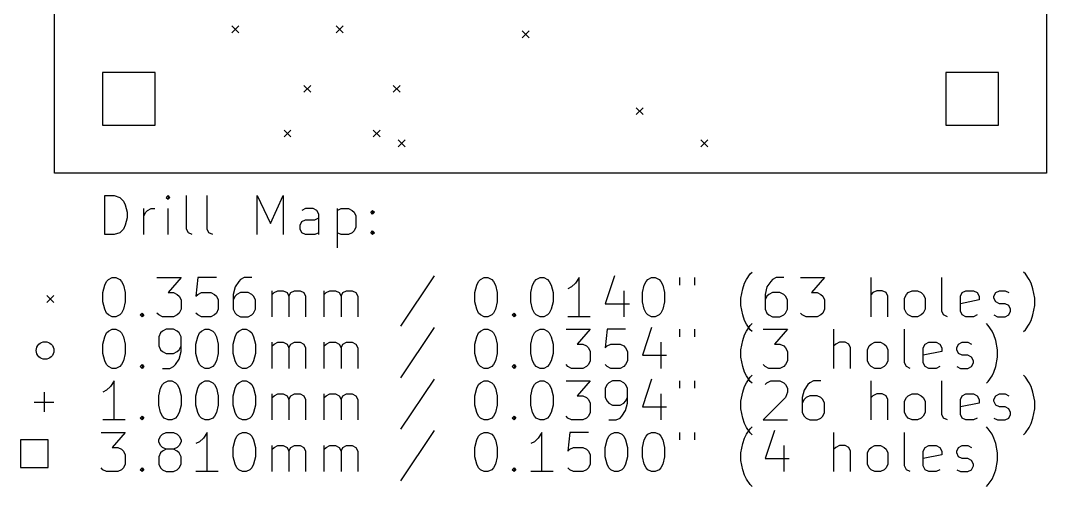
# Model space of a CAD drawing. Extents: x 4.63 to 6.7, y -4.93 to -2.8.
# Drawn here: x 4.632 to 6.7, y -4.931 to -3.992 of the extents above; entities that cross this region are included whole.
import ezdxf

# ---------------------------------------------------------------- set-up
doc = ezdxf.new("R2010")
doc.units = 0
doc.header["$MEASUREMENT"] = 0
doc.layers.add('BLACK', color=7, linetype='CONTINUOUS')

msp = doc.modelspace()

# ---------------------------------------------------------------- linework, layer by layer
at = {"layer": 'BLACK', "linetype": 'CONTINUOUS'}
for p, q in [((4.7, -4.3), (4.7, -2.8)), ((6.7, -2.8), (6.7, -4.3)), ((5.058, -4.003), (5.072, -4.017)), ((5.072, -4.003), (5.058, -4.017)), ((5.2681, -4.0031), (5.2821, -4.0171)), ((5.2821, -4.0031), (5.2681, -4.0171)), ((5.643, -4.013), (5.657, -4.027)), ((5.657, -4.013), (5.643, -4.027)), ((4.903, -4.097), (4.797, -4.097)), ((4.797, -4.097), (4.797, -4.203)), ((4.903, -4.203), (4.903, -4.097)), ((6.603, -4.097), (6.497, -4.097)), ((6.497, -4.097), (6.497, -4.203)), ((6.603, -4.203), (6.603, -4.097)), ((5.203, -4.123), (5.217, -4.137)), ((5.217, -4.123), (5.203, -4.137)), ((5.383, -4.123), (5.397, -4.137)), ((5.397, -4.123), (5.383, -4.137)), ((5.873, -4.168), (5.887, -4.182)), ((5.887, -4.168), (5.873, -4.182)), ((4.797, -4.203), (4.903, -4.203)), ((5.163, -4.213), (5.177, -4.227)), ((5.177, -4.213), (5.163, -4.227)), ((5.343, -4.213), (5.357, -4.227)), ((5.357, -4.213), (5.343, -4.227)), ((6.497, -4.203), (6.603, -4.203)), ((5.393, -4.233), (5.407, -4.247)), ((5.407, -4.233), (5.393, -4.247)), ((6.003, -4.233), (6.017, -4.247)), ((6.017, -4.233), (6.003, -4.247)), ((6.7, -4.3), (4.7, -4.3)), ((4.8017, -4.4236), (4.8017, -4.3449)), ((4.8017, -4.3449), (4.8204, -4.3449)), ((4.8204, -4.3449), (4.8317, -4.3486)), ((4.8317, -4.3486), (4.8392, -4.3561)), ((4.8392, -4.3561), (4.8429, -4.3636)), ((4.8429, -4.3636), (4.8467, -4.3786)), ((4.9292, -4.3449), (4.9254, -4.3486)), ((4.9254, -4.3486), (4.9292, -4.3524)), ((4.9329, -4.3486), (4.9292, -4.3449)), ((4.9292, -4.3449), (4.9292, -4.3524)), ((4.9292, -4.3524), (4.9329, -4.3486)), ((4.9667, -4.4124), (4.9667, -4.3449)), ((5.0079, -4.4124), (5.0079, -4.3449)), ((5.1091, -4.4236), (5.1091, -4.3449)), ((5.1091, -4.3449), (5.1354, -4.4011)), ((5.1354, -4.4011), (5.1616, -4.3449)), ((5.1616, -4.3449), (5.1616, -4.4236)), ((4.8467, -4.3786), (4.8467, -4.3899)), ((4.8804, -4.4236), (4.8804, -4.3711)), ((4.8804, -4.3861), (4.8842, -4.3786)), ((4.8842, -4.3786), (4.8879, -4.3749)), ((4.8879, -4.3749), (4.8954, -4.3711)), ((4.8954, -4.3711), (4.9029, -4.3711)), ((4.9292, -4.4236), (4.9292, -4.3711)), ((5.2066, -4.3711), (5.1991, -4.3749)), ((5.2216, -4.3711), (5.2066, -4.3711)), ((5.2291, -4.3749), (5.2216, -4.3711)), ((5.2329, -4.3824), (5.2291, -4.3749)), ((5.2329, -4.4236), (5.2329, -4.3824)), ((5.2704, -4.3711), (5.2704, -4.4499)), ((5.2704, -4.3749), (5.2779, -4.3711)), ((5.2779, -4.3711), (5.2929, -4.3711)), ((5.2929, -4.3711), (5.3004, -4.3749)), ((5.3004, -4.3749), (5.3041, -4.3786)), ((5.3041, -4.3786), (5.3079, -4.3861)), ((5.3379, -4.3786), (5.3416, -4.3749)), ((5.3416, -4.3824), (5.3379, -4.3786)), ((5.3416, -4.3749), (5.3454, -4.3786)), ((5.3416, -4.3749), (5.3416, -4.3824)), ((5.3454, -4.3786), (5.3416, -4.3824)), ((4.8429, -4.4049), (4.8392, -4.4124)), ((4.8467, -4.3899), (4.8429, -4.4049)), ((5.1954, -4.4049), (5.1991, -4.3974)), ((5.1954, -4.4124), (5.1954, -4.4049)), ((5.1991, -4.3974), (5.2066, -4.3936)), ((5.2066, -4.3936), (5.2254, -4.3936)), ((5.2254, -4.3936), (5.2329, -4.3899)), ((5.3079, -4.3861), (5.3079, -4.4086)), ((4.8204, -4.4236), (4.8017, -4.4236)), ((4.8317, -4.4199), (4.8204, -4.4236)), ((4.8392, -4.4124), (4.8317, -4.4199)), ((4.9704, -4.4199), (4.9667, -4.4124)), ((4.9779, -4.4236), (4.9704, -4.4199)), ((5.0117, -4.4199), (5.0079, -4.4124)), ((5.0192, -4.4236), (5.0117, -4.4199)), ((5.1991, -4.4199), (5.1954, -4.4124)), ((5.2066, -4.4236), (5.1991, -4.4199)), ((5.2254, -4.4236), (5.2066, -4.4236)), ((5.2329, -4.4199), (5.2254, -4.4236)), ((5.2779, -4.4236), (5.2704, -4.4199)), ((5.2929, -4.4236), (5.2779, -4.4236)), ((5.3004, -4.4199), (5.2929, -4.4236)), ((5.3041, -4.4161), (5.3004, -4.4199)), ((5.3079, -4.4086), (5.3041, -4.4161)), ((5.3379, -4.4199), (5.3416, -4.4161)), ((5.3416, -4.4236), (5.3379, -4.4199)), ((5.3416, -4.4161), (5.3454, -4.4199)), ((5.3416, -4.4161), (5.3416, -4.4236)), ((5.3454, -4.4199), (5.3416, -4.4236)), ((5.4654, -4.5065), (5.3979, -4.6077)), ((5.8291, -4.5065), (5.8103, -4.5627)), ((6.0953, -4.514), (6.1028, -4.5027)), ((6.1028, -4.5027), (6.1065, -4.499)), ((6.6577, -4.5027), (6.654, -4.499)), ((6.6652, -4.514), (6.6577, -4.5027)), ((4.7979, -4.5402), (4.8017, -4.5252)), ((4.8017, -4.5252), (4.8054, -4.5177)), ((4.8054, -4.5177), (4.8092, -4.514)), ((4.8092, -4.514), (4.8167, -4.5102)), ((4.8167, -4.5102), (4.8242, -4.5102)), ((4.8242, -4.5102), (4.8317, -4.514)), ((4.8317, -4.514), (4.8354, -4.5177)), ((4.8354, -4.5177), (4.8392, -4.5252)), ((4.8392, -4.5252), (4.8429, -4.5402)), ((4.9067, -4.5102), (4.9554, -4.5102)), ((4.9554, -4.5102), (4.9292, -4.5402)), ((4.9892, -4.5102), (4.9854, -4.5477)), ((5.0267, -4.5102), (4.9892, -4.5102)), ((5.0642, -4.529), (5.0604, -4.544)), ((5.0717, -4.5177), (5.0642, -4.529)), ((5.0754, -4.514), (5.0717, -4.5177)), ((5.0829, -4.5102), (5.0754, -4.514)), ((5.0979, -4.5102), (5.0829, -4.5102)), ((5.5478, -4.5402), (5.5516, -4.5252)), ((5.5516, -4.5252), (5.5553, -4.5177)), ((5.5553, -4.5177), (5.5591, -4.514)), ((5.5591, -4.514), (5.5666, -4.5102)), ((5.5666, -4.5102), (5.5741, -4.5102)), ((5.5741, -4.5102), (5.5816, -4.514)), ((5.5816, -4.514), (5.5853, -4.5177)), ((5.5853, -4.5177), (5.5891, -4.5252)), ((5.5891, -4.5252), (5.5928, -4.5402)), ((5.6603, -4.5402), (5.6641, -4.5252)), ((5.6641, -4.5252), (5.6678, -4.5177)), ((5.6678, -4.5177), (5.6716, -4.514)), ((5.6716, -4.514), (5.6791, -4.5102)), ((5.6791, -4.5102), (5.6866, -4.5102)), ((5.6866, -4.5102), (5.6941, -4.514)), ((5.6941, -4.514), (5.6978, -4.5177)), ((5.6978, -4.5177), (5.7016, -4.5252)), ((5.7016, -4.5252), (5.7053, -4.5402)), ((5.7428, -4.529), (5.7353, -4.5327)), ((5.7503, -4.5215), (5.7428, -4.529)), ((5.7578, -4.5102), (5.7503, -4.5215)), ((5.7578, -4.589), (5.7578, -4.5102)), ((5.8853, -4.5402), (5.889, -4.5252)), ((5.889, -4.5252), (5.8928, -4.5177)), ((5.8928, -4.5177), (5.8965, -4.514)), ((5.8965, -4.514), (5.904, -4.5102)), ((5.904, -4.5102), (5.9115, -4.5102)), ((5.9115, -4.5102), (5.919, -4.514)), ((5.919, -4.514), (5.9228, -4.5177)), ((5.9228, -4.5177), (5.9265, -4.5252)), ((5.9265, -4.5252), (5.9303, -4.5402)), ((5.9603, -4.5102), (5.9603, -4.5252)), ((5.9903, -4.5102), (5.9903, -4.5252)), ((6.0878, -4.5327), (6.0915, -4.5215)), ((6.0915, -4.5215), (6.0953, -4.514)), ((6.1365, -4.529), (6.1328, -4.544)), ((6.144, -4.5177), (6.1365, -4.529)), ((6.1478, -4.514), (6.144, -4.5177)), ((6.1553, -4.5102), (6.1478, -4.514)), ((6.1703, -4.5102), (6.1553, -4.5102)), ((6.204, -4.5102), (6.2528, -4.5102)), ((6.2528, -4.5102), (6.2265, -4.5402)), ((6.3465, -4.589), (6.3465, -4.5102)), ((6.489, -4.5777), (6.489, -4.5102)), ((6.669, -4.5215), (6.6652, -4.514)), ((6.6727, -4.5327), (6.669, -4.5215)), ((4.685, -4.546), (4.699, -4.56)), ((4.699, -4.546), (4.685, -4.56)), ((4.7979, -4.559), (4.7979, -4.5402)), ((4.8429, -4.5402), (4.8429, -4.559)), ((4.9292, -4.5402), (4.9404, -4.5402)), ((4.9404, -4.5402), (4.9479, -4.544)), ((4.9479, -4.544), (4.9517, -4.5477)), ((4.9517, -4.5477), (4.9554, -4.5552)), ((4.9854, -4.5477), (4.9892, -4.544)), ((4.9892, -4.544), (4.9967, -4.5402)), ((4.9967, -4.5402), (5.0154, -4.5402)), ((5.0154, -4.5402), (5.0229, -4.544)), ((5.0229, -4.544), (5.0267, -4.5477)), ((5.0267, -4.5477), (5.0304, -4.5552)), ((5.0604, -4.544), (5.0604, -4.574)), ((5.0642, -4.5477), (5.0604, -4.5552)), ((5.0679, -4.544), (5.0642, -4.5477)), ((5.0754, -4.5402), (5.0679, -4.544)), ((5.0904, -4.5402), (5.0754, -4.5402)), ((5.0979, -4.544), (5.0904, -4.5402)), ((5.1016, -4.5477), (5.0979, -4.544)), ((5.1054, -4.5552), (5.1016, -4.5477)), ((5.1391, -4.589), (5.1391, -4.5365)), ((5.1391, -4.544), (5.1429, -4.5402)), ((5.1429, -4.5402), (5.1504, -4.5365)), ((5.1504, -4.5365), (5.1616, -4.5365)), ((5.1616, -4.5365), (5.1691, -4.5402)), ((5.1691, -4.5402), (5.1729, -4.5477)), ((5.1729, -4.5477), (5.1766, -4.5402)), ((5.1729, -4.5477), (5.1729, -4.589)), ((5.1766, -4.5402), (5.1841, -4.5365)), ((5.1841, -4.5365), (5.1954, -4.5365)), ((5.1954, -4.5365), (5.2029, -4.5402)), ((5.2029, -4.5402), (5.2066, -4.5477)), ((5.2066, -4.5477), (5.2066, -4.589)), ((5.2441, -4.589), (5.2441, -4.5365)), ((5.2441, -4.544), (5.2479, -4.5402)), ((5.2479, -4.5402), (5.2554, -4.5365)), ((5.2554, -4.5365), (5.2666, -4.5365)), ((5.2666, -4.5365), (5.2741, -4.5402)), ((5.2741, -4.5402), (5.2779, -4.5477)), ((5.2779, -4.5477), (5.2816, -4.5402)), ((5.2779, -4.5477), (5.2779, -4.589)), ((5.2816, -4.5402), (5.2891, -4.5365)), ((5.2891, -4.5365), (5.3004, -4.5365)), ((5.3004, -4.5365), (5.3079, -4.5402)), ((5.3079, -4.5402), (5.3116, -4.5477)), ((5.3116, -4.5477), (5.3116, -4.589)), ((5.5478, -4.559), (5.5478, -4.5402)), ((5.5928, -4.5402), (5.5928, -4.559)), ((5.6603, -4.559), (5.6603, -4.5402)), ((5.7053, -4.5402), (5.7053, -4.559)), ((5.8478, -4.5365), (5.8478, -4.589)), ((5.8853, -4.559), (5.8853, -4.5402)), ((5.9303, -4.5402), (5.9303, -4.559)), ((6.084, -4.5515), (6.0878, -4.5327)), ((6.1328, -4.544), (6.1328, -4.574)), ((6.1365, -4.5477), (6.1328, -4.5552)), ((6.1403, -4.544), (6.1365, -4.5477)), ((6.1478, -4.5402), (6.1403, -4.544)), ((6.1628, -4.5402), (6.1478, -4.5402)), ((6.1703, -4.544), (6.1628, -4.5402)), ((6.174, -4.5477), (6.1703, -4.544)), ((6.1778, -4.5552), (6.174, -4.5477)), ((6.2265, -4.5402), (6.2378, -4.5402)), ((6.2378, -4.5402), (6.2453, -4.544)), ((6.2453, -4.544), (6.249, -4.5477)), ((6.249, -4.5477), (6.2528, -4.5552)), ((6.3502, -4.5402), (6.3465, -4.544)), ((6.3577, -4.5365), (6.3502, -4.5402)), ((6.369, -4.5365), (6.3577, -4.5365)), ((6.3765, -4.5402), (6.369, -4.5365)), ((6.3802, -4.5477), (6.3765, -4.5402)), ((6.3802, -4.589), (6.3802, -4.5477)), ((6.414, -4.5515), (6.4177, -4.544)), ((6.4177, -4.544), (6.4215, -4.5402)), ((6.4215, -4.5402), (6.429, -4.5365)), ((6.429, -4.5365), (6.4402, -4.5365)), ((6.4402, -4.5365), (6.4477, -4.5402)), ((6.4477, -4.5402), (6.4515, -4.544)), ((6.4515, -4.544), (6.4552, -4.5515)), ((6.5265, -4.5477), (6.5302, -4.5402)), ((6.5265, -4.5777), (6.5265, -4.5477)), ((6.5302, -4.5402), (6.5377, -4.5365)), ((6.5377, -4.5365), (6.5527, -4.5365)), ((6.5527, -4.5365), (6.5602, -4.5402)), ((6.5602, -4.5402), (6.564, -4.5477)), ((6.564, -4.5477), (6.564, -4.5552)), ((6.594, -4.5477), (6.5977, -4.5402)), ((6.594, -4.5515), (6.594, -4.5477)), ((6.5977, -4.5402), (6.6052, -4.5365)), ((6.6052, -4.5365), (6.6165, -4.5365)), ((6.6165, -4.5365), (6.624, -4.5402)), ((6.6764, -4.5515), (6.6727, -4.5327)), ((4.8017, -4.574), (4.7979, -4.559)), ((4.8429, -4.559), (4.8392, -4.574)), ((4.9554, -4.5552), (4.9554, -4.574)), ((5.0304, -4.5552), (5.0304, -4.574)), ((5.1054, -4.574), (5.1054, -4.5552)), ((5.5516, -4.574), (5.5478, -4.559)), ((5.5928, -4.559), (5.5891, -4.574)), ((5.6641, -4.574), (5.6603, -4.559)), ((5.7053, -4.559), (5.7016, -4.574)), ((5.8103, -4.5627), (5.8591, -4.5627)), ((5.889, -4.574), (5.8853, -4.559)), ((5.9303, -4.559), (5.9265, -4.574)), ((6.084, -4.5665), (6.084, -4.5515)), ((6.0878, -4.5852), (6.084, -4.5665)), ((6.1778, -4.574), (6.1778, -4.5552)), ((6.2528, -4.5552), (6.2528, -4.574)), ((6.414, -4.574), (6.414, -4.5515)), ((6.4552, -4.5515), (6.4552, -4.574)), ((6.564, -4.5552), (6.5265, -4.5627)), ((6.5977, -4.559), (6.594, -4.5515)), ((6.6052, -4.5627), (6.5977, -4.559)), ((6.6165, -4.5627), (6.6052, -4.5627)), ((6.624, -4.5665), (6.6165, -4.5627)), ((6.6277, -4.574), (6.624, -4.5665)), ((6.6727, -4.5852), (6.6764, -4.5665)), ((6.6764, -4.5665), (6.6764, -4.5515)), ((4.8054, -4.5815), (4.8017, -4.574)), ((4.8092, -4.5852), (4.8054, -4.5815)), ((4.8167, -4.589), (4.8092, -4.5852)), ((4.8242, -4.589), (4.8167, -4.589)), ((4.8317, -4.5852), (4.8242, -4.589)), ((4.8354, -4.5815), (4.8317, -4.5852)), ((4.8392, -4.574), (4.8354, -4.5815)), ((4.8729, -4.5852), (4.8767, -4.5815)), ((4.8767, -4.589), (4.8729, -4.5852)), ((4.8767, -4.5815), (4.8804, -4.5852)), ((4.8767, -4.5815), (4.8767, -4.589)), ((4.8804, -4.5852), (4.8767, -4.589)), ((4.9104, -4.5852), (4.9067, -4.5815)), ((4.9179, -4.589), (4.9104, -4.5852)), ((4.9404, -4.589), (4.9179, -4.589)), ((4.9479, -4.5852), (4.9404, -4.589)), ((4.9517, -4.5815), (4.9479, -4.5852)), ((4.9554, -4.574), (4.9517, -4.5815)), ((4.9892, -4.5852), (4.9854, -4.5815)), ((4.9967, -4.589), (4.9892, -4.5852)), ((5.0154, -4.589), (4.9967, -4.589)), ((5.0229, -4.5852), (5.0154, -4.589)), ((5.0267, -4.5815), (5.0229, -4.5852)), ((5.0304, -4.574), (5.0267, -4.5815)), ((5.0604, -4.574), (5.0642, -4.5815)), ((5.0642, -4.5815), (5.0679, -4.5852)), ((5.0679, -4.5852), (5.0754, -4.589)), ((5.0754, -4.589), (5.0904, -4.589)), ((5.0904, -4.589), (5.0979, -4.5852)), ((5.0979, -4.5852), (5.1016, -4.5815)), ((5.1016, -4.5815), (5.1054, -4.574)), ((5.5553, -4.5815), (5.5516, -4.574)), ((5.5591, -4.5852), (5.5553, -4.5815)), ((5.5666, -4.589), (5.5591, -4.5852)), ((5.5741, -4.589), (5.5666, -4.589)), ((5.5816, -4.5852), (5.5741, -4.589)), ((5.5853, -4.5815), (5.5816, -4.5852)), ((5.5891, -4.574), (5.5853, -4.5815)), ((5.6228, -4.5852), (5.6266, -4.5815)), ((5.6266, -4.589), (5.6228, -4.5852)), ((5.6266, -4.5815), (5.6303, -4.5852)), ((5.6266, -4.5815), (5.6266, -4.589)), ((5.6303, -4.5852), (5.6266, -4.589)), ((5.6678, -4.5815), (5.6641, -4.574)), ((5.6716, -4.5852), (5.6678, -4.5815)), ((5.6791, -4.589), (5.6716, -4.5852)), ((5.6866, -4.589), (5.6791, -4.589)), ((5.6941, -4.5852), (5.6866, -4.589)), ((5.6978, -4.5815), (5.6941, -4.5852)), ((5.7016, -4.574), (5.6978, -4.5815)), ((5.7803, -4.589), (5.7353, -4.589)), ((5.8928, -4.5815), (5.889, -4.574)), ((5.8965, -4.5852), (5.8928, -4.5815)), ((5.904, -4.589), (5.8965, -4.5852)), ((5.9115, -4.589), (5.904, -4.589)), ((5.919, -4.5852), (5.9115, -4.589)), ((5.9228, -4.5815), (5.919, -4.5852)), ((5.9265, -4.574), (5.9228, -4.5815)), ((6.0915, -4.5965), (6.0878, -4.5852)), ((6.1328, -4.574), (6.1365, -4.5815)), ((6.1365, -4.5815), (6.1403, -4.5852)), ((6.1403, -4.5852), (6.1478, -4.589)), ((6.1478, -4.589), (6.1628, -4.589)), ((6.1628, -4.589), (6.1703, -4.5852)), ((6.1703, -4.5852), (6.174, -4.5815)), ((6.174, -4.5815), (6.1778, -4.574)), ((6.2078, -4.5852), (6.204, -4.5815)), ((6.2153, -4.589), (6.2078, -4.5852)), ((6.2378, -4.589), (6.2153, -4.589)), ((6.2453, -4.5852), (6.2378, -4.589)), ((6.249, -4.5815), (6.2453, -4.5852)), ((6.2528, -4.574), (6.249, -4.5815)), ((6.4177, -4.5815), (6.414, -4.574)), ((6.4215, -4.5852), (6.4177, -4.5815)), ((6.429, -4.589), (6.4215, -4.5852)), ((6.4402, -4.589), (6.429, -4.589)), ((6.4477, -4.5852), (6.4402, -4.589)), ((6.4515, -4.5815), (6.4477, -4.5852)), ((6.4552, -4.574), (6.4515, -4.5815)), ((6.4927, -4.5852), (6.489, -4.5777)), ((6.5002, -4.589), (6.4927, -4.5852)), ((6.5302, -4.5852), (6.5265, -4.5777)), ((6.5377, -4.589), (6.5302, -4.5852)), ((6.5527, -4.589), (6.5377, -4.589)), ((6.5602, -4.5852), (6.5527, -4.589)), ((6.594, -4.5852), (6.6015, -4.589)), ((6.6015, -4.589), (6.6165, -4.589)), ((6.6165, -4.589), (6.624, -4.5852)), ((6.624, -4.5852), (6.6277, -4.5777)), ((6.6277, -4.5777), (6.6277, -4.574)), ((6.669, -4.5965), (6.6727, -4.5852)), ((5.4654, -4.6104), (5.3979, -4.7117)), ((5.904, -4.6104), (5.8853, -4.6667)), ((6.0953, -4.604), (6.0915, -4.5965)), ((6.1028, -4.6152), (6.0953, -4.604)), ((6.0953, -4.6179), (6.1028, -4.6067)), ((6.1028, -4.6067), (6.1065, -4.6029)), ((6.5827, -4.6067), (6.579, -4.6029)), ((6.5902, -4.6179), (6.5827, -4.6067)), ((6.6577, -4.6152), (6.6652, -4.604)), ((6.6652, -4.604), (6.669, -4.5965)), ((4.7979, -4.6442), (4.8017, -4.6292)), ((4.8017, -4.6292), (4.8054, -4.6217)), ((4.8054, -4.6217), (4.8092, -4.6179)), ((4.8092, -4.6179), (4.8167, -4.6142)), ((4.8167, -4.6142), (4.8242, -4.6142)), ((4.8242, -4.6142), (4.8317, -4.6179)), ((4.8317, -4.6179), (4.8354, -4.6217)), ((4.8354, -4.6217), (4.8392, -4.6292)), ((4.8392, -4.6292), (4.8429, -4.6442)), ((4.9142, -4.6217), (4.9104, -4.6292)), ((4.9104, -4.6292), (4.9104, -4.6479)), ((4.9179, -4.6179), (4.9142, -4.6217)), ((4.9254, -4.6142), (4.9179, -4.6179)), ((4.9404, -4.6142), (4.9254, -4.6142)), ((4.9479, -4.6179), (4.9404, -4.6142)), ((4.9517, -4.6217), (4.9479, -4.6179)), ((4.9554, -4.6292), (4.9517, -4.6217)), ((4.9554, -4.6592), (4.9554, -4.6292)), ((4.9854, -4.6442), (4.9892, -4.6292)), ((4.9892, -4.6292), (4.9929, -4.6217)), ((4.9929, -4.6217), (4.9967, -4.6179)), ((4.9967, -4.6179), (5.0042, -4.6142)), ((5.0042, -4.6142), (5.0117, -4.6142)), ((5.0117, -4.6142), (5.0192, -4.6179)), ((5.0192, -4.6179), (5.0229, -4.6217)), ((5.0229, -4.6217), (5.0267, -4.6292)), ((5.0267, -4.6292), (5.0304, -4.6442)), ((5.0604, -4.6442), (5.0642, -4.6292)), ((5.0642, -4.6292), (5.0679, -4.6217)), ((5.0679, -4.6217), (5.0717, -4.6179)), ((5.0717, -4.6179), (5.0791, -4.6142)), ((5.0791, -4.6142), (5.0866, -4.6142)), ((5.0866, -4.6142), (5.0941, -4.6179)), ((5.0941, -4.6179), (5.0979, -4.6217)), ((5.0979, -4.6217), (5.1016, -4.6292)), ((5.1016, -4.6292), (5.1054, -4.6442)), ((5.5478, -4.6442), (5.5516, -4.6292)), ((5.5516, -4.6292), (5.5553, -4.6217)), ((5.5553, -4.6217), (5.5591, -4.6179)), ((5.5591, -4.6179), (5.5666, -4.6142)), ((5.5666, -4.6142), (5.5741, -4.6142)), ((5.5741, -4.6142), (5.5816, -4.6179)), ((5.5816, -4.6179), (5.5853, -4.6217)), ((5.5853, -4.6217), (5.5891, -4.6292)), ((5.5891, -4.6292), (5.5928, -4.6442)), ((5.6603, -4.6442), (5.6641, -4.6292)), ((5.6641, -4.6292), (5.6678, -4.6217)), ((5.6678, -4.6217), (5.6716, -4.6179)), ((5.6716, -4.6179), (5.6791, -4.6142)), ((5.6791, -4.6142), (5.6866, -4.6142)), ((5.6866, -4.6142), (5.6941, -4.6179)), ((5.6941, -4.6179), (5.6978, -4.6217)), ((5.6978, -4.6217), (5.7016, -4.6292)), ((5.7016, -4.6292), (5.7053, -4.6442)), ((5.7316, -4.6142), (5.7803, -4.6142)), ((5.7803, -4.6142), (5.7541, -4.6442)), ((5.8141, -4.6142), (5.8103, -4.6517)), ((5.8516, -4.6142), (5.8141, -4.6142)), ((5.9603, -4.6142), (5.9603, -4.6292)), ((5.9903, -4.6142), (5.9903, -4.6292)), ((6.0878, -4.6367), (6.0915, -4.6254)), ((6.0915, -4.6254), (6.0953, -4.6179)), ((6.1065, -4.619), (6.1028, -4.6152)), ((6.129, -4.6142), (6.1778, -4.6142)), ((6.1778, -4.6142), (6.1515, -4.6442)), ((6.2715, -4.6929), (6.2715, -4.6142)), ((6.414, -4.6817), (6.414, -4.6142)), ((6.594, -4.6254), (6.5902, -4.6179)), ((6.5977, -4.6367), (6.594, -4.6254)), ((6.654, -4.619), (6.6577, -4.6152)), ((4.7979, -4.6629), (4.7979, -4.6442)), ((4.8429, -4.6442), (4.8429, -4.6629)), ((4.9104, -4.6479), (4.9142, -4.6554)), ((4.9517, -4.6554), (4.9554, -4.6479)), ((4.9854, -4.6629), (4.9854, -4.6442)), ((5.0304, -4.6442), (5.0304, -4.6629)), ((5.0604, -4.6629), (5.0604, -4.6442)), ((5.1054, -4.6442), (5.1054, -4.6629)), ((5.1391, -4.6929), (5.1391, -4.6404)), ((5.1391, -4.6479), (5.1429, -4.6442)), ((5.1429, -4.6442), (5.1504, -4.6404)), ((5.1504, -4.6404), (5.1616, -4.6404)), ((5.1616, -4.6404), (5.1691, -4.6442)), ((5.1691, -4.6442), (5.1729, -4.6517)), ((5.1729, -4.6517), (5.1766, -4.6442)), ((5.1729, -4.6517), (5.1729, -4.6929)), ((5.1766, -4.6442), (5.1841, -4.6404)), ((5.1841, -4.6404), (5.1954, -4.6404)), ((5.1954, -4.6404), (5.2029, -4.6442)), ((5.2029, -4.6442), (5.2066, -4.6517)), ((5.2066, -4.6517), (5.2066, -4.6929)), ((5.2441, -4.6929), (5.2441, -4.6404)), ((5.2441, -4.6479), (5.2479, -4.6442)), ((5.2479, -4.6442), (5.2554, -4.6404)), ((5.2554, -4.6404), (5.2666, -4.6404)), ((5.2666, -4.6404), (5.2741, -4.6442)), ((5.2741, -4.6442), (5.2779, -4.6517)), ((5.2779, -4.6517), (5.2816, -4.6442)), ((5.2779, -4.6517), (5.2779, -4.6929)), ((5.2816, -4.6442), (5.2891, -4.6404)), ((5.2891, -4.6404), (5.3004, -4.6404)), ((5.3004, -4.6404), (5.3079, -4.6442)), ((5.3079, -4.6442), (5.3116, -4.6517)), ((5.3116, -4.6517), (5.3116, -4.6929)), ((5.5478, -4.6629), (5.5478, -4.6442)), ((5.5928, -4.6442), (5.5928, -4.6629)), ((5.6603, -4.6629), (5.6603, -4.6442)), ((5.7053, -4.6442), (5.7053, -4.6629)), ((5.7541, -4.6442), (5.7653, -4.6442)), ((5.7653, -4.6442), (5.7728, -4.6479)), ((5.7728, -4.6479), (5.7766, -4.6517)), ((5.7766, -4.6517), (5.7803, -4.6592)), ((5.8103, -4.6517), (5.8141, -4.6479)), ((5.8141, -4.6479), (5.8216, -4.6442)), ((5.8216, -4.6442), (5.8403, -4.6442)), ((5.8403, -4.6442), (5.8478, -4.6479)), ((5.8478, -4.6479), (5.8516, -4.6517)), ((5.8516, -4.6517), (5.8553, -4.6592)), ((5.9228, -4.6404), (5.9228, -4.6929)), ((6.084, -4.6554), (6.0878, -4.6367)), ((6.1515, -4.6442), (6.1628, -4.6442)), ((6.1628, -4.6442), (6.1703, -4.6479)), ((6.1703, -4.6479), (6.174, -4.6517)), ((6.174, -4.6517), (6.1778, -4.6592)), ((6.2752, -4.6442), (6.2715, -4.6479)), ((6.2827, -4.6404), (6.2752, -4.6442)), ((6.294, -4.6404), (6.2827, -4.6404)), ((6.3015, -4.6442), (6.294, -4.6404)), ((6.3052, -4.6517), (6.3015, -4.6442)), ((6.3052, -4.6929), (6.3052, -4.6517)), ((6.339, -4.6554), (6.3427, -4.6479)), ((6.3427, -4.6479), (6.3465, -4.6442)), ((6.3465, -4.6442), (6.354, -4.6404)), ((6.354, -4.6404), (6.3652, -4.6404)), ((6.3652, -4.6404), (6.3727, -4.6442)), ((6.3727, -4.6442), (6.3765, -4.6479)), ((6.3765, -4.6479), (6.3802, -4.6554)), ((6.4515, -4.6517), (6.4552, -4.6442)), ((6.4515, -4.6817), (6.4515, -4.6517)), ((6.4552, -4.6442), (6.4627, -4.6404)), ((6.4627, -4.6404), (6.4777, -4.6404)), ((6.4777, -4.6404), (6.4852, -4.6442)), ((6.4852, -4.6442), (6.489, -4.6517)), ((6.489, -4.6517), (6.489, -4.6592)), ((6.519, -4.6517), (6.5227, -4.6442)), ((6.519, -4.6554), (6.519, -4.6517)), ((6.5227, -4.6442), (6.5302, -4.6404)), ((6.5302, -4.6404), (6.5415, -4.6404)), ((6.5415, -4.6404), (6.549, -4.6442)), ((6.6015, -4.6554), (6.5977, -4.6367)), ((4.8017, -4.6779), (4.7979, -4.6629)), ((4.8429, -4.6629), (4.8392, -4.6779)), ((4.9142, -4.6554), (4.9179, -4.6592)), ((4.9179, -4.6592), (4.9254, -4.6629)), ((4.9254, -4.6629), (4.9404, -4.6629)), ((4.9404, -4.6629), (4.9479, -4.6592)), ((4.9479, -4.6592), (4.9517, -4.6554)), ((4.9517, -4.6742), (4.9554, -4.6592)), ((4.9892, -4.6779), (4.9854, -4.6629)), ((5.0304, -4.6629), (5.0267, -4.6779)), ((5.0642, -4.6779), (5.0604, -4.6629)), ((5.1054, -4.6629), (5.1016, -4.6779)), ((5.5516, -4.6779), (5.5478, -4.6629)), ((5.5928, -4.6629), (5.5891, -4.6779)), ((5.6641, -4.6779), (5.6603, -4.6629)), ((5.7053, -4.6629), (5.7016, -4.6779)), ((5.7803, -4.6592), (5.7803, -4.6779)), ((5.8553, -4.6592), (5.8553, -4.6779)), ((5.8853, -4.6667), (5.934, -4.6667)), ((6.084, -4.6704), (6.084, -4.6554)), ((6.0878, -4.6892), (6.084, -4.6704)), ((6.1778, -4.6592), (6.1778, -4.6779)), ((6.339, -4.6779), (6.339, -4.6554)), ((6.3802, -4.6554), (6.3802, -4.6779)), ((6.489, -4.6592), (6.4515, -4.6667)), ((6.5227, -4.6629), (6.519, -4.6554)), ((6.5302, -4.6667), (6.5227, -4.6629)), ((6.5415, -4.6667), (6.5302, -4.6667)), ((6.549, -4.6704), (6.5415, -4.6667)), ((6.5527, -4.6779), (6.549, -4.6704)), ((6.5977, -4.6892), (6.6015, -4.6704)), ((6.6015, -4.6704), (6.6015, -4.6554)), ((4.8054, -4.6854), (4.8017, -4.6779)), ((4.8092, -4.6892), (4.8054, -4.6854)), ((4.8167, -4.6929), (4.8092, -4.6892)), ((4.8242, -4.6929), (4.8167, -4.6929)), ((4.8317, -4.6892), (4.8242, -4.6929)), ((4.8354, -4.6854), (4.8317, -4.6892)), ((4.8392, -4.6779), (4.8354, -4.6854)), ((4.8729, -4.6892), (4.8767, -4.6854)), ((4.8767, -4.6929), (4.8729, -4.6892)), ((4.8767, -4.6854), (4.8804, -4.6892)), ((4.8767, -4.6854), (4.8767, -4.6929)), ((4.8804, -4.6892), (4.8767, -4.6929)), ((4.9179, -4.6929), (4.9329, -4.6929)), ((4.9329, -4.6929), (4.9404, -4.6892)), ((4.9404, -4.6892), (4.9442, -4.6854)), ((4.9442, -4.6854), (4.9517, -4.6742)), ((4.9929, -4.6854), (4.9892, -4.6779)), ((4.9967, -4.6892), (4.9929, -4.6854)), ((5.0042, -4.6929), (4.9967, -4.6892)), ((5.0117, -4.6929), (5.0042, -4.6929)), ((5.0192, -4.6892), (5.0117, -4.6929)), ((5.0229, -4.6854), (5.0192, -4.6892)), ((5.0267, -4.6779), (5.0229, -4.6854)), ((5.0679, -4.6854), (5.0642, -4.6779)), ((5.0717, -4.6892), (5.0679, -4.6854)), ((5.0791, -4.6929), (5.0717, -4.6892)), ((5.0866, -4.6929), (5.0791, -4.6929)), ((5.0941, -4.6892), (5.0866, -4.6929)), ((5.0979, -4.6854), (5.0941, -4.6892)), ((5.1016, -4.6779), (5.0979, -4.6854)), ((5.5553, -4.6854), (5.5516, -4.6779)), ((5.5591, -4.6892), (5.5553, -4.6854)), ((5.5666, -4.6929), (5.5591, -4.6892)), ((5.5741, -4.6929), (5.5666, -4.6929)), ((5.5816, -4.6892), (5.5741, -4.6929)), ((5.5853, -4.6854), (5.5816, -4.6892)), ((5.5891, -4.6779), (5.5853, -4.6854)), ((5.6228, -4.6892), (5.6266, -4.6854)), ((5.6266, -4.6929), (5.6228, -4.6892)), ((5.6266, -4.6854), (5.6303, -4.6892)), ((5.6266, -4.6854), (5.6266, -4.6929)), ((5.6303, -4.6892), (5.6266, -4.6929)), ((5.6678, -4.6854), (5.6641, -4.6779)), ((5.6716, -4.6892), (5.6678, -4.6854)), ((5.6791, -4.6929), (5.6716, -4.6892)), ((5.6866, -4.6929), (5.6791, -4.6929)), ((5.6941, -4.6892), (5.6866, -4.6929)), ((5.6978, -4.6854), (5.6941, -4.6892)), ((5.7016, -4.6779), (5.6978, -4.6854)), ((5.7353, -4.6892), (5.7316, -4.6854)), ((5.7428, -4.6929), (5.7353, -4.6892)), ((5.7653, -4.6929), (5.7428, -4.6929)), ((5.7728, -4.6892), (5.7653, -4.6929)), ((5.7766, -4.6854), (5.7728, -4.6892)), ((5.7803, -4.6779), (5.7766, -4.6854)), ((5.8141, -4.6892), (5.8103, -4.6854)), ((5.8216, -4.6929), (5.8141, -4.6892)), ((5.8403, -4.6929), (5.8216, -4.6929)), ((5.8478, -4.6892), (5.8403, -4.6929)), ((5.8516, -4.6854), (5.8478, -4.6892)), ((5.8553, -4.6779), (5.8516, -4.6854)), ((6.0915, -4.7004), (6.0878, -4.6892)), ((6.1328, -4.6892), (6.129, -4.6854)), ((6.1403, -4.6929), (6.1328, -4.6892)), ((6.1628, -4.6929), (6.1403, -4.6929)), ((6.1703, -4.6892), (6.1628, -4.6929)), ((6.174, -4.6854), (6.1703, -4.6892)), ((6.1778, -4.6779), (6.174, -4.6854)), ((6.3427, -4.6854), (6.339, -4.6779)), ((6.3465, -4.6892), (6.3427, -4.6854)), ((6.354, -4.6929), (6.3465, -4.6892)), ((6.3652, -4.6929), (6.354, -4.6929)), ((6.3727, -4.6892), (6.3652, -4.6929)), ((6.3765, -4.6854), (6.3727, -4.6892)), ((6.3802, -4.6779), (6.3765, -4.6854)), ((6.4177, -4.6892), (6.414, -4.6817)), ((6.4252, -4.6929), (6.4177, -4.6892)), ((6.4552, -4.6892), (6.4515, -4.6817)), ((6.4627, -4.6929), (6.4552, -4.6892)), ((6.4777, -4.6929), (6.4627, -4.6929)), ((6.4852, -4.6892), (6.4777, -4.6929)), ((6.519, -4.6892), (6.5265, -4.6929)), ((6.5265, -4.6929), (6.5415, -4.6929)), ((6.5415, -4.6929), (6.549, -4.6892)), ((6.549, -4.6892), (6.5527, -4.6817)), ((6.5527, -4.6817), (6.5527, -4.6779)), ((6.594, -4.7004), (6.5977, -4.6892)), ((5.4654, -4.7144), (5.3979, -4.8156)), ((5.904, -4.7144), (5.8853, -4.7706)), ((6.0953, -4.7079), (6.0915, -4.7004)), ((6.1028, -4.7192), (6.0953, -4.7079)), ((6.0953, -4.7219), (6.1028, -4.7106)), ((6.1028, -4.7106), (6.1065, -4.7069)), ((6.5827, -4.7192), (6.5902, -4.7079)), ((6.5902, -4.7079), (6.594, -4.7004)), ((6.6577, -4.7106), (6.654, -4.7069)), ((6.6652, -4.7219), (6.6577, -4.7106)), ((4.8129, -4.7294), (4.8054, -4.7369)), ((4.8204, -4.7181), (4.8129, -4.7294)), ((4.8204, -4.7968), (4.8204, -4.7181)), ((4.9104, -4.7481), (4.9142, -4.7331)), ((4.9142, -4.7331), (4.9179, -4.7256)), ((4.9179, -4.7256), (4.9217, -4.7219)), ((4.9217, -4.7219), (4.9292, -4.7181)), ((4.9292, -4.7181), (4.9367, -4.7181)), ((4.9367, -4.7181), (4.9442, -4.7219)), ((4.9442, -4.7219), (4.9479, -4.7256)), ((4.9479, -4.7256), (4.9517, -4.7331)), ((4.9517, -4.7331), (4.9554, -4.7481)), ((4.9854, -4.7481), (4.9892, -4.7331)), ((4.9892, -4.7331), (4.9929, -4.7256)), ((4.9929, -4.7256), (4.9967, -4.7219)), ((4.9967, -4.7219), (5.0042, -4.7181)), ((5.0042, -4.7181), (5.0117, -4.7181)), ((5.0117, -4.7181), (5.0192, -4.7219)), ((5.0192, -4.7219), (5.0229, -4.7256)), ((5.0229, -4.7256), (5.0267, -4.7331)), ((5.0267, -4.7331), (5.0304, -4.7481)), ((5.0604, -4.7481), (5.0642, -4.7331)), ((5.0642, -4.7331), (5.0679, -4.7256)), ((5.0679, -4.7256), (5.0717, -4.7219)), ((5.0717, -4.7219), (5.0791, -4.7181)), ((5.0791, -4.7181), (5.0866, -4.7181)), ((5.0866, -4.7181), (5.0941, -4.7219)), ((5.0941, -4.7219), (5.0979, -4.7256)), ((5.0979, -4.7256), (5.1016, -4.7331)), ((5.1016, -4.7331), (5.1054, -4.7481)), ((5.5478, -4.7481), (5.5516, -4.7331)), ((5.5516, -4.7331), (5.5553, -4.7256)), ((5.5553, -4.7256), (5.5591, -4.7219)), ((5.5591, -4.7219), (5.5666, -4.7181)), ((5.5666, -4.7181), (5.5741, -4.7181)), ((5.5741, -4.7181), (5.5816, -4.7219)), ((5.5816, -4.7219), (5.5853, -4.7256)), ((5.5853, -4.7256), (5.5891, -4.7331)), ((5.5891, -4.7331), (5.5928, -4.7481)), ((5.6603, -4.7481), (5.6641, -4.7331)), ((5.6641, -4.7331), (5.6678, -4.7256)), ((5.6678, -4.7256), (5.6716, -4.7219)), ((5.6716, -4.7219), (5.6791, -4.7181)), ((5.6791, -4.7181), (5.6866, -4.7181)), ((5.6866, -4.7181), (5.6941, -4.7219)), ((5.6941, -4.7219), (5.6978, -4.7256)), ((5.6978, -4.7256), (5.7016, -4.7331)), ((5.7016, -4.7331), (5.7053, -4.7481)), ((5.7316, -4.7181), (5.7803, -4.7181)), ((5.7803, -4.7181), (5.7541, -4.7481)), ((5.8141, -4.7256), (5.8103, -4.7331)), ((5.8103, -4.7331), (5.8103, -4.7518)), ((5.8178, -4.7219), (5.8141, -4.7256)), ((5.8253, -4.7181), (5.8178, -4.7219)), ((5.8403, -4.7181), (5.8253, -4.7181)), ((5.8478, -4.7219), (5.8403, -4.7181)), ((5.8516, -4.7256), (5.8478, -4.7219)), ((5.8553, -4.7331), (5.8516, -4.7256)), ((5.8553, -4.7631), (5.8553, -4.7331)), ((5.9603, -4.7181), (5.9603, -4.7331)), ((5.9903, -4.7181), (5.9903, -4.7331)), ((6.0878, -4.7406), (6.0915, -4.7294)), ((6.0915, -4.7294), (6.0953, -4.7219)), ((6.1065, -4.7229), (6.1028, -4.7192)), ((6.1328, -4.7256), (6.1365, -4.7219)), ((6.1365, -4.7219), (6.144, -4.7181)), ((6.144, -4.7181), (6.1628, -4.7181)), ((6.1628, -4.7181), (6.1703, -4.7219)), ((6.1703, -4.7219), (6.174, -4.7256)), ((6.174, -4.7256), (6.1778, -4.7331)), ((6.1778, -4.7331), (6.1778, -4.7406)), ((6.219, -4.7256), (6.2115, -4.7369)), ((6.2228, -4.7219), (6.219, -4.7256)), ((6.2303, -4.7181), (6.2228, -4.7219)), ((6.2453, -4.7181), (6.2303, -4.7181)), ((6.3465, -4.7968), (6.3465, -4.7181)), ((6.489, -4.7856), (6.489, -4.7181)), ((6.579, -4.7229), (6.5827, -4.7192)), ((6.669, -4.7294), (6.6652, -4.7219)), ((6.6727, -4.7406), (6.669, -4.7294)), ((4.6793, -4.7411), (4.6793, -4.7805)), ((4.8054, -4.7369), (4.7979, -4.7406)), ((4.9104, -4.7668), (4.9104, -4.7481)), ((4.9554, -4.7481), (4.9554, -4.7668)), ((4.9854, -4.7668), (4.9854, -4.7481)), ((5.0304, -4.7481), (5.0304, -4.7668)), ((5.0604, -4.7668), (5.0604, -4.7481)), ((5.1054, -4.7481), (5.1054, -4.7668)), ((5.1391, -4.7968), (5.1391, -4.7444)), ((5.1391, -4.7518), (5.1429, -4.7481)), ((5.1429, -4.7481), (5.1504, -4.7444)), ((5.1504, -4.7444), (5.1616, -4.7444)), ((5.1616, -4.7444), (5.1691, -4.7481)), ((5.1691, -4.7481), (5.1729, -4.7556)), ((5.1729, -4.7556), (5.1766, -4.7481)), ((5.1729, -4.7556), (5.1729, -4.7968)), ((5.1766, -4.7481), (5.1841, -4.7444)), ((5.1841, -4.7444), (5.1954, -4.7444)), ((5.1954, -4.7444), (5.2029, -4.7481)), ((5.2029, -4.7481), (5.2066, -4.7556)), ((5.2066, -4.7556), (5.2066, -4.7968)), ((5.2441, -4.7968), (5.2441, -4.7444)), ((5.2441, -4.7518), (5.2479, -4.7481)), ((5.2479, -4.7481), (5.2554, -4.7444)), ((5.2554, -4.7444), (5.2666, -4.7444)), ((5.2666, -4.7444), (5.2741, -4.7481)), ((5.2741, -4.7481), (5.2779, -4.7556)), ((5.2779, -4.7556), (5.2816, -4.7481)), ((5.2779, -4.7556), (5.2779, -4.7968)), ((5.2816, -4.7481), (5.2891, -4.7444)), ((5.2891, -4.7444), (5.3004, -4.7444)), ((5.3004, -4.7444), (5.3079, -4.7481)), ((5.3079, -4.7481), (5.3116, -4.7556)), ((5.3116, -4.7556), (5.3116, -4.7968)), ((5.5478, -4.7668), (5.5478, -4.7481)), ((5.5928, -4.7481), (5.5928, -4.7668)), ((5.6603, -4.7668), (5.6603, -4.7481)), ((5.7053, -4.7481), (5.7053, -4.7668)), ((5.7541, -4.7481), (5.7653, -4.7481)), ((5.7653, -4.7481), (5.7728, -4.7518)), ((5.7728, -4.7518), (5.7766, -4.7556)), ((5.7766, -4.7556), (5.7803, -4.7631)), ((5.8103, -4.7518), (5.8141, -4.7593)), ((5.8516, -4.7593), (5.8553, -4.7518)), ((5.9228, -4.7444), (5.9228, -4.7968)), ((6.084, -4.7593), (6.0878, -4.7406)), ((6.174, -4.7518), (6.129, -4.7968)), ((6.1778, -4.7406), (6.174, -4.7518)), ((6.2115, -4.7369), (6.2078, -4.7518)), ((6.2078, -4.7518), (6.2078, -4.7818)), ((6.2115, -4.7556), (6.2078, -4.7631)), ((6.2153, -4.7518), (6.2115, -4.7556)), ((6.2228, -4.7481), (6.2153, -4.7518)), ((6.2378, -4.7481), (6.2228, -4.7481)), ((6.2453, -4.7518), (6.2378, -4.7481)), ((6.249, -4.7556), (6.2453, -4.7518)), ((6.2528, -4.7631), (6.249, -4.7556)), ((6.3502, -4.7481), (6.3465, -4.7518)), ((6.3577, -4.7444), (6.3502, -4.7481)), ((6.369, -4.7444), (6.3577, -4.7444)), ((6.3765, -4.7481), (6.369, -4.7444)), ((6.3802, -4.7556), (6.3765, -4.7481)), ((6.3802, -4.7968), (6.3802, -4.7556)), ((6.414, -4.7593), (6.4177, -4.7518)), ((6.4177, -4.7518), (6.4215, -4.7481)), ((6.4215, -4.7481), (6.429, -4.7444)), ((6.429, -4.7444), (6.4402, -4.7444)), ((6.4402, -4.7444), (6.4477, -4.7481)), ((6.4477, -4.7481), (6.4515, -4.7518)), ((6.4515, -4.7518), (6.4552, -4.7593)), ((6.5265, -4.7556), (6.5302, -4.7481)), ((6.5265, -4.7856), (6.5265, -4.7556)), ((6.5302, -4.7481), (6.5377, -4.7444)), ((6.5377, -4.7444), (6.5527, -4.7444)), ((6.5527, -4.7444), (6.5602, -4.7481)), ((6.5602, -4.7481), (6.564, -4.7556)), ((6.564, -4.7556), (6.564, -4.7631)), ((6.594, -4.7556), (6.5977, -4.7481)), ((6.594, -4.7593), (6.594, -4.7556)), ((6.5977, -4.7481), (6.6052, -4.7444)), ((6.6052, -4.7444), (6.6165, -4.7444)), ((6.6165, -4.7444), (6.624, -4.7481)), ((6.6764, -4.7593), (6.6727, -4.7406)), ((4.6596, -4.7608), (4.699, -4.7608)), ((4.9142, -4.7818), (4.9104, -4.7668)), ((4.9554, -4.7668), (4.9517, -4.7818)), ((4.9892, -4.7818), (4.9854, -4.7668)), ((5.0304, -4.7668), (5.0267, -4.7818)), ((5.0642, -4.7818), (5.0604, -4.7668)), ((5.1054, -4.7668), (5.1016, -4.7818)), ((5.5516, -4.7818), (5.5478, -4.7668)), ((5.5928, -4.7668), (5.5891, -4.7818)), ((5.6641, -4.7818), (5.6603, -4.7668)), ((5.7053, -4.7668), (5.7016, -4.7818)), ((5.7803, -4.7631), (5.7803, -4.7818)), ((5.8141, -4.7593), (5.8178, -4.7631)), ((5.8178, -4.7631), (5.8253, -4.7668)), ((5.8253, -4.7668), (5.8403, -4.7668)), ((5.8403, -4.7668), (5.8478, -4.7631)), ((5.8478, -4.7631), (5.8516, -4.7593)), ((5.8516, -4.7781), (5.8553, -4.7631)), ((5.8853, -4.7706), (5.934, -4.7706)), ((6.084, -4.7743), (6.084, -4.7593)), ((6.0878, -4.7931), (6.084, -4.7743)), ((6.2528, -4.7818), (6.2528, -4.7631)), ((6.414, -4.7818), (6.414, -4.7593)), ((6.4552, -4.7593), (6.4552, -4.7818)), ((6.564, -4.7631), (6.5265, -4.7706)), ((6.5977, -4.7668), (6.594, -4.7593)), ((6.6052, -4.7706), (6.5977, -4.7668)), ((6.6165, -4.7706), (6.6052, -4.7706)), ((6.624, -4.7743), (6.6165, -4.7706)), ((6.6277, -4.7818), (6.624, -4.7743)), ((6.6727, -4.7931), (6.6764, -4.7743)), ((6.6764, -4.7743), (6.6764, -4.7593)), ((4.8429, -4.7968), (4.7979, -4.7968)), ((4.8729, -4.7931), (4.8767, -4.7893)), ((4.8767, -4.7968), (4.8729, -4.7931)), ((4.8767, -4.7893), (4.8804, -4.7931)), ((4.8767, -4.7893), (4.8767, -4.7968)), ((4.8804, -4.7931), (4.8767, -4.7968)), ((4.9179, -4.7893), (4.9142, -4.7818)), ((4.9217, -4.7931), (4.9179, -4.7893)), ((4.9292, -4.7968), (4.9217, -4.7931)), ((4.9367, -4.7968), (4.9292, -4.7968)), ((4.9442, -4.7931), (4.9367, -4.7968)), ((4.9479, -4.7893), (4.9442, -4.7931)), ((4.9517, -4.7818), (4.9479, -4.7893)), ((4.9929, -4.7893), (4.9892, -4.7818)), ((4.9967, -4.7931), (4.9929, -4.7893)), ((5.0042, -4.7968), (4.9967, -4.7931)), ((5.0117, -4.7968), (5.0042, -4.7968)), ((5.0192, -4.7931), (5.0117, -4.7968)), ((5.0229, -4.7893), (5.0192, -4.7931)), ((5.0267, -4.7818), (5.0229, -4.7893)), ((5.0679, -4.7893), (5.0642, -4.7818)), ((5.0717, -4.7931), (5.0679, -4.7893)), ((5.0791, -4.7968), (5.0717, -4.7931)), ((5.0866, -4.7968), (5.0791, -4.7968)), ((5.0941, -4.7931), (5.0866, -4.7968)), ((5.0979, -4.7893), (5.0941, -4.7931)), ((5.1016, -4.7818), (5.0979, -4.7893)), ((5.5553, -4.7893), (5.5516, -4.7818)), ((5.5591, -4.7931), (5.5553, -4.7893)), ((5.5666, -4.7968), (5.5591, -4.7931)), ((5.5741, -4.7968), (5.5666, -4.7968)), ((5.5816, -4.7931), (5.5741, -4.7968)), ((5.5853, -4.7893), (5.5816, -4.7931)), ((5.5891, -4.7818), (5.5853, -4.7893)), ((5.6228, -4.7931), (5.6266, -4.7893)), ((5.6266, -4.7968), (5.6228, -4.7931)), ((5.6266, -4.7893), (5.6303, -4.7931)), ((5.6266, -4.7893), (5.6266, -4.7968)), ((5.6303, -4.7931), (5.6266, -4.7968)), ((5.6678, -4.7893), (5.6641, -4.7818)), ((5.6716, -4.7931), (5.6678, -4.7893)), ((5.6791, -4.7968), (5.6716, -4.7931)), ((5.6866, -4.7968), (5.6791, -4.7968)), ((5.6941, -4.7931), (5.6866, -4.7968)), ((5.6978, -4.7893), (5.6941, -4.7931)), ((5.7016, -4.7818), (5.6978, -4.7893)), ((5.7353, -4.7931), (5.7316, -4.7893)), ((5.7428, -4.7968), (5.7353, -4.7931)), ((5.7653, -4.7968), (5.7428, -4.7968)), ((5.7728, -4.7931), (5.7653, -4.7968)), ((5.7766, -4.7893), (5.7728, -4.7931)), ((5.7803, -4.7818), (5.7766, -4.7893)), ((5.8178, -4.7968), (5.8328, -4.7968)), ((5.8328, -4.7968), (5.8403, -4.7931)), ((5.8403, -4.7931), (5.8441, -4.7893)), ((5.8441, -4.7893), (5.8516, -4.7781)), ((6.0915, -4.8043), (6.0878, -4.7931)), ((6.129, -4.7968), (6.1778, -4.7968)), ((6.2078, -4.7818), (6.2115, -4.7893)), ((6.2115, -4.7893), (6.2153, -4.7931)), ((6.2153, -4.7931), (6.2228, -4.7968)), ((6.2228, -4.7968), (6.2378, -4.7968)), ((6.2378, -4.7968), (6.2453, -4.7931)), ((6.2453, -4.7931), (6.249, -4.7893)), ((6.249, -4.7893), (6.2528, -4.7818)), ((6.4177, -4.7893), (6.414, -4.7818)), ((6.4215, -4.7931), (6.4177, -4.7893)), ((6.429, -4.7968), (6.4215, -4.7931)), ((6.4402, -4.7968), (6.429, -4.7968)), ((6.4477, -4.7931), (6.4402, -4.7968)), ((6.4515, -4.7893), (6.4477, -4.7931)), ((6.4552, -4.7818), (6.4515, -4.7893)), ((6.4927, -4.7931), (6.489, -4.7856)), ((6.5002, -4.7968), (6.4927, -4.7931)), ((6.5302, -4.7931), (6.5265, -4.7856)), ((6.5377, -4.7968), (6.5302, -4.7931)), ((6.5527, -4.7968), (6.5377, -4.7968)), ((6.5602, -4.7931), (6.5527, -4.7968)), ((6.594, -4.7931), (6.6015, -4.7968)), ((6.6015, -4.7968), (6.6165, -4.7968)), ((6.6165, -4.7968), (6.624, -4.7931)), ((6.624, -4.7931), (6.6277, -4.7856)), ((6.6277, -4.7856), (6.6277, -4.7818)), ((6.669, -4.8043), (6.6727, -4.7931)), ((5.4654, -4.8183), (5.3979, -4.9195)), ((6.0953, -4.8118), (6.0915, -4.8043)), ((6.1028, -4.8231), (6.0953, -4.8118)), ((6.0953, -4.8258), (6.1028, -4.8145)), ((6.1028, -4.8145), (6.1065, -4.8108)), ((6.1515, -4.8183), (6.1328, -4.8745)), ((6.5827, -4.8145), (6.579, -4.8108)), ((6.5902, -4.8258), (6.5827, -4.8145)), ((6.6577, -4.8231), (6.6652, -4.8118)), ((6.6652, -4.8118), (6.669, -4.8043)), ((4.6875, -4.8369), (4.6318, -4.8369)), ((4.6318, -4.8369), (4.6318, -4.8926)), ((4.6875, -4.8926), (4.6875, -4.8369)), ((4.7942, -4.822), (4.8429, -4.822)), ((4.8429, -4.822), (4.8167, -4.852)), ((4.9104, -4.837), (4.9142, -4.8295)), ((4.9104, -4.8408), (4.9104, -4.837)), ((4.9142, -4.8295), (4.9179, -4.8258)), ((4.9179, -4.8258), (4.9254, -4.822)), ((4.9254, -4.822), (4.9404, -4.822)), ((4.9404, -4.822), (4.9479, -4.8258)), ((4.9479, -4.8258), (4.9517, -4.8295)), ((4.9517, -4.8295), (4.9554, -4.837)), ((4.9554, -4.837), (4.9554, -4.8408)), ((5.0004, -4.8333), (4.9929, -4.8408)), ((5.0079, -4.822), (5.0004, -4.8333)), ((5.0079, -4.9008), (5.0079, -4.822)), ((5.0604, -4.852), (5.0642, -4.837)), ((5.0642, -4.837), (5.0679, -4.8295)), ((5.0679, -4.8295), (5.0717, -4.8258)), ((5.0717, -4.8258), (5.0791, -4.822)), ((5.0791, -4.822), (5.0866, -4.822)), ((5.0866, -4.822), (5.0941, -4.8258)), ((5.0941, -4.8258), (5.0979, -4.8295)), ((5.0979, -4.8295), (5.1016, -4.837)), ((5.1016, -4.837), (5.1054, -4.852)), ((5.5478, -4.852), (5.5516, -4.837)), ((5.5516, -4.837), (5.5553, -4.8295)), ((5.5553, -4.8295), (5.5591, -4.8258)), ((5.5591, -4.8258), (5.5666, -4.822)), ((5.5666, -4.822), (5.5741, -4.822)), ((5.5741, -4.822), (5.5816, -4.8258)), ((5.5816, -4.8258), (5.5853, -4.8295)), ((5.5853, -4.8295), (5.5891, -4.837)), ((5.5891, -4.837), (5.5928, -4.852)), ((5.6753, -4.8333), (5.6678, -4.8408)), ((5.6828, -4.822), (5.6753, -4.8333)), ((5.6828, -4.9008), (5.6828, -4.822)), ((5.7391, -4.822), (5.7353, -4.8595)), ((5.7766, -4.822), (5.7391, -4.822)), ((5.8103, -4.852), (5.8141, -4.837)), ((5.8141, -4.837), (5.8178, -4.8295)), ((5.8178, -4.8295), (5.8216, -4.8258)), ((5.8216, -4.8258), (5.8291, -4.822)), ((5.8291, -4.822), (5.8366, -4.822)), ((5.8366, -4.822), (5.8441, -4.8258)), ((5.8441, -4.8258), (5.8478, -4.8295)), ((5.8478, -4.8295), (5.8516, -4.837)), ((5.8516, -4.837), (5.8553, -4.852)), ((5.8853, -4.852), (5.889, -4.837)), ((5.889, -4.837), (5.8928, -4.8295)), ((5.8928, -4.8295), (5.8965, -4.8258)), ((5.8965, -4.8258), (5.904, -4.822)), ((5.904, -4.822), (5.9115, -4.822)), ((5.9115, -4.822), (5.919, -4.8258)), ((5.919, -4.8258), (5.9228, -4.8295)), ((5.9228, -4.8295), (5.9265, -4.837)), ((5.9265, -4.837), (5.9303, -4.852)), ((5.9603, -4.822), (5.9603, -4.837)), ((5.9903, -4.822), (5.9903, -4.837)), ((6.0878, -4.8445), (6.0915, -4.8333)), ((6.0915, -4.8333), (6.0953, -4.8258)), ((6.1065, -4.8268), (6.1028, -4.8231)), ((6.2715, -4.9008), (6.2715, -4.822)), ((6.414, -4.8895), (6.414, -4.822)), ((6.594, -4.8333), (6.5902, -4.8258)), ((6.5977, -4.8445), (6.594, -4.8333)), ((6.654, -4.8268), (6.6577, -4.8231)), ((4.8167, -4.852), (4.8279, -4.852)), ((4.8279, -4.852), (4.8354, -4.8558)), ((4.8354, -4.8558), (4.8392, -4.8595)), ((4.8392, -4.8595), (4.8429, -4.867)), ((4.9142, -4.8483), (4.9104, -4.8408)), ((4.9179, -4.852), (4.9142, -4.8483)), ((4.9179, -4.8595), (4.9142, -4.8633)), ((4.9254, -4.8558), (4.9179, -4.852)), ((4.9254, -4.8558), (4.9179, -4.8595)), ((4.9404, -4.8558), (4.9254, -4.8558)), ((4.9479, -4.852), (4.9404, -4.8558)), ((4.9479, -4.8595), (4.9404, -4.8558)), ((4.9517, -4.8483), (4.9479, -4.852)), ((4.9517, -4.8633), (4.9479, -4.8595)), ((4.9554, -4.8408), (4.9517, -4.8483)), ((4.9929, -4.8408), (4.9854, -4.8445)), ((5.0604, -4.8708), (5.0604, -4.852)), ((5.1054, -4.852), (5.1054, -4.8708)), ((5.1391, -4.9008), (5.1391, -4.8483)), ((5.1391, -4.8558), (5.1429, -4.852)), ((5.1429, -4.852), (5.1504, -4.8483)), ((5.1504, -4.8483), (5.1616, -4.8483)), ((5.1616, -4.8483), (5.1691, -4.852)), ((5.1691, -4.852), (5.1729, -4.8595)), ((5.1729, -4.8595), (5.1766, -4.852)), ((5.1729, -4.8595), (5.1729, -4.9008)), ((5.1766, -4.852), (5.1841, -4.8483)), ((5.1841, -4.8483), (5.1954, -4.8483)), ((5.1954, -4.8483), (5.2029, -4.852)), ((5.2029, -4.852), (5.2066, -4.8595)), ((5.2066, -4.8595), (5.2066, -4.9008)), ((5.2441, -4.9008), (5.2441, -4.8483)), ((5.2441, -4.8558), (5.2479, -4.852)), ((5.2479, -4.852), (5.2554, -4.8483)), ((5.2554, -4.8483), (5.2666, -4.8483)), ((5.2666, -4.8483), (5.2741, -4.852)), ((5.2741, -4.852), (5.2779, -4.8595)), ((5.2779, -4.8595), (5.2816, -4.852)), ((5.2779, -4.8595), (5.2779, -4.9008)), ((5.2816, -4.852), (5.2891, -4.8483)), ((5.2891, -4.8483), (5.3004, -4.8483)), ((5.3004, -4.8483), (5.3079, -4.852)), ((5.3079, -4.852), (5.3116, -4.8595)), ((5.3116, -4.8595), (5.3116, -4.9008)), ((5.5478, -4.8708), (5.5478, -4.852)), ((5.5928, -4.852), (5.5928, -4.8708)), ((5.6678, -4.8408), (5.6603, -4.8445)), ((5.7353, -4.8595), (5.7391, -4.8558)), ((5.7391, -4.8558), (5.7466, -4.852)), ((5.7466, -4.852), (5.7653, -4.852)), ((5.7653, -4.852), (5.7728, -4.8558)), ((5.7728, -4.8558), (5.7766, -4.8595)), ((5.7766, -4.8595), (5.7803, -4.867)), ((5.8103, -4.8708), (5.8103, -4.852)), ((5.8553, -4.852), (5.8553, -4.8708)), ((5.8853, -4.8708), (5.8853, -4.852)), ((5.9303, -4.852), (5.9303, -4.8708)), ((6.084, -4.8633), (6.0878, -4.8445)), ((6.1703, -4.8483), (6.1703, -4.9008)), ((6.2752, -4.852), (6.2715, -4.8558)), ((6.2827, -4.8483), (6.2752, -4.852)), ((6.294, -4.8483), (6.2827, -4.8483)), ((6.3015, -4.852), (6.294, -4.8483)), ((6.3052, -4.8595), (6.3015, -4.852)), ((6.3052, -4.9008), (6.3052, -4.8595)), ((6.339, -4.8633), (6.3427, -4.8558)), ((6.3427, -4.8558), (6.3465, -4.852)), ((6.3465, -4.852), (6.354, -4.8483)), ((6.354, -4.8483), (6.3652, -4.8483)), ((6.3652, -4.8483), (6.3727, -4.852)), ((6.3727, -4.852), (6.3765, -4.8558)), ((6.3765, -4.8558), (6.3802, -4.8633)), ((6.4515, -4.8595), (6.4552, -4.852)), ((6.4515, -4.8895), (6.4515, -4.8595)), ((6.4552, -4.852), (6.4627, -4.8483)), ((6.4627, -4.8483), (6.4777, -4.8483)), ((6.4777, -4.8483), (6.4852, -4.852)), ((6.4852, -4.852), (6.489, -4.8595)), ((6.489, -4.8595), (6.489, -4.867)), ((6.519, -4.8595), (6.5227, -4.852)), ((6.519, -4.8633), (6.519, -4.8595)), ((6.5227, -4.852), (6.5302, -4.8483)), ((6.5302, -4.8483), (6.5415, -4.8483)), ((6.5415, -4.8483), (6.549, -4.852)), ((6.6015, -4.8633), (6.5977, -4.8445)), ((4.8429, -4.867), (4.8429, -4.8858)), ((4.9142, -4.8633), (4.9104, -4.8708)), ((4.9104, -4.8708), (4.9104, -4.8858)), ((4.9554, -4.8708), (4.9517, -4.8633)), ((4.9554, -4.8858), (4.9554, -4.8708)), ((5.0642, -4.8858), (5.0604, -4.8708)), ((5.1054, -4.8708), (5.1016, -4.8858)), ((5.5516, -4.8858), (5.5478, -4.8708)), ((5.5928, -4.8708), (5.5891, -4.8858)), ((5.7803, -4.867), (5.7803, -4.8858)), ((5.8141, -4.8858), (5.8103, -4.8708)), ((5.8553, -4.8708), (5.8516, -4.8858)), ((5.889, -4.8858), (5.8853, -4.8708)), ((5.9303, -4.8708), (5.9265, -4.8858)), ((6.084, -4.8783), (6.084, -4.8633)), ((6.0878, -4.897), (6.084, -4.8783)), ((6.1328, -4.8745), (6.1815, -4.8745)), ((6.339, -4.8858), (6.339, -4.8633)), ((6.3802, -4.8633), (6.3802, -4.8858)), ((6.489, -4.867), (6.4515, -4.8745)), ((6.5227, -4.8708), (6.519, -4.8633)), ((6.5302, -4.8745), (6.5227, -4.8708)), ((6.5415, -4.8745), (6.5302, -4.8745)), ((6.549, -4.8783), (6.5415, -4.8745)), ((6.5527, -4.8858), (6.549, -4.8783)), ((6.5977, -4.897), (6.6015, -4.8783)), ((6.6015, -4.8783), (6.6015, -4.8633)), ((4.6318, -4.8926), (4.6875, -4.8926)), ((4.7979, -4.897), (4.7942, -4.8933)), ((4.8054, -4.9008), (4.7979, -4.897)), ((4.8279, -4.9008), (4.8054, -4.9008)), ((4.8354, -4.897), (4.8279, -4.9008)), ((4.8392, -4.8933), (4.8354, -4.897)), ((4.8429, -4.8858), (4.8392, -4.8933)), ((4.8729, -4.897), (4.8767, -4.8933)), ((4.8767, -4.9008), (4.8729, -4.897)), ((4.8767, -4.8933), (4.8804, -4.897)), ((4.8767, -4.8933), (4.8767, -4.9008)), ((4.8804, -4.897), (4.8767, -4.9008)), ((4.9104, -4.8858), (4.9142, -4.8933)), ((4.9142, -4.8933), (4.9179, -4.897)), ((4.9179, -4.897), (4.9254, -4.9008)), ((4.9254, -4.9008), (4.9404, -4.9008)), ((4.9404, -4.9008), (4.9479, -4.897)), ((4.9479, -4.897), (4.9517, -4.8933)), ((4.9517, -4.8933), (4.9554, -4.8858)), ((5.0304, -4.9008), (4.9854, -4.9008)), ((5.0679, -4.8933), (5.0642, -4.8858)), ((5.0717, -4.897), (5.0679, -4.8933)), ((5.0791, -4.9008), (5.0717, -4.897)), ((5.0866, -4.9008), (5.0791, -4.9008)), ((5.0941, -4.897), (5.0866, -4.9008)), ((5.0979, -4.8933), (5.0941, -4.897)), ((5.1016, -4.8858), (5.0979, -4.8933)), ((5.5553, -4.8933), (5.5516, -4.8858)), ((5.5591, -4.897), (5.5553, -4.8933)), ((5.5666, -4.9008), (5.5591, -4.897)), ((5.5741, -4.9008), (5.5666, -4.9008)), ((5.5816, -4.897), (5.5741, -4.9008)), ((5.5853, -4.8933), (5.5816, -4.897)), ((5.5891, -4.8858), (5.5853, -4.8933)), ((5.6228, -4.897), (5.6266, -4.8933)), ((5.6266, -4.9008), (5.6228, -4.897)), ((5.6266, -4.8933), (5.6303, -4.897)), ((5.6266, -4.8933), (5.6266, -4.9008)), ((5.6303, -4.897), (5.6266, -4.9008)), ((5.7053, -4.9008), (5.6603, -4.9008)), ((5.7391, -4.897), (5.7353, -4.8933)), ((5.7466, -4.9008), (5.7391, -4.897)), ((5.7653, -4.9008), (5.7466, -4.9008)), ((5.7728, -4.897), (5.7653, -4.9008)), ((5.7766, -4.8933), (5.7728, -4.897)), ((5.7803, -4.8858), (5.7766, -4.8933)), ((5.8178, -4.8933), (5.8141, -4.8858)), ((5.8216, -4.897), (5.8178, -4.8933)), ((5.8291, -4.9008), (5.8216, -4.897)), ((5.8366, -4.9008), (5.8291, -4.9008)), ((5.8441, -4.897), (5.8366, -4.9008)), ((5.8478, -4.8933), (5.8441, -4.897)), ((5.8516, -4.8858), (5.8478, -4.8933)), ((5.8928, -4.8933), (5.889, -4.8858)), ((5.8965, -4.897), (5.8928, -4.8933)), ((5.904, -4.9008), (5.8965, -4.897)), ((5.9115, -4.9008), (5.904, -4.9008)), ((5.919, -4.897), (5.9115, -4.9008)), ((5.9228, -4.8933), (5.919, -4.897)), ((5.9265, -4.8858), (5.9228, -4.8933)), ((6.0915, -4.9083), (6.0878, -4.897)), ((6.3427, -4.8933), (6.339, -4.8858)), ((6.3465, -4.897), (6.3427, -4.8933)), ((6.354, -4.9008), (6.3465, -4.897)), ((6.3652, -4.9008), (6.354, -4.9008)), ((6.3727, -4.897), (6.3652, -4.9008)), ((6.3765, -4.8933), (6.3727, -4.897)), ((6.3802, -4.8858), (6.3765, -4.8933)), ((6.4177, -4.897), (6.414, -4.8895)), ((6.4252, -4.9008), (6.4177, -4.897)), ((6.4552, -4.897), (6.4515, -4.8895)), ((6.4627, -4.9008), (6.4552, -4.897)), ((6.4777, -4.9008), (6.4627, -4.9008)), ((6.4852, -4.897), (6.4777, -4.9008)), ((6.519, -4.897), (6.5265, -4.9008)), ((6.5265, -4.9008), (6.5415, -4.9008)), ((6.5415, -4.9008), (6.549, -4.897)), ((6.549, -4.897), (6.5527, -4.8895)), ((6.5527, -4.8895), (6.5527, -4.8858)), ((6.594, -4.9083), (6.5977, -4.897)), ((6.0953, -4.9158), (6.0915, -4.9083)), ((6.1028, -4.927), (6.0953, -4.9158)), ((6.5827, -4.927), (6.5902, -4.9158)), ((6.5902, -4.9158), (6.594, -4.9083)), ((6.1065, -4.9308), (6.1028, -4.927)), ((6.579, -4.9308), (6.5827, -4.927))]:
    msp.add_line(p, q, dxfattribs=at)
at = {"layer": 'BLACK'}
msp.add_circle((4.6813, -4.6569), 0.0177, dxfattribs=at)

doc.saveas('drawing.dxf')
